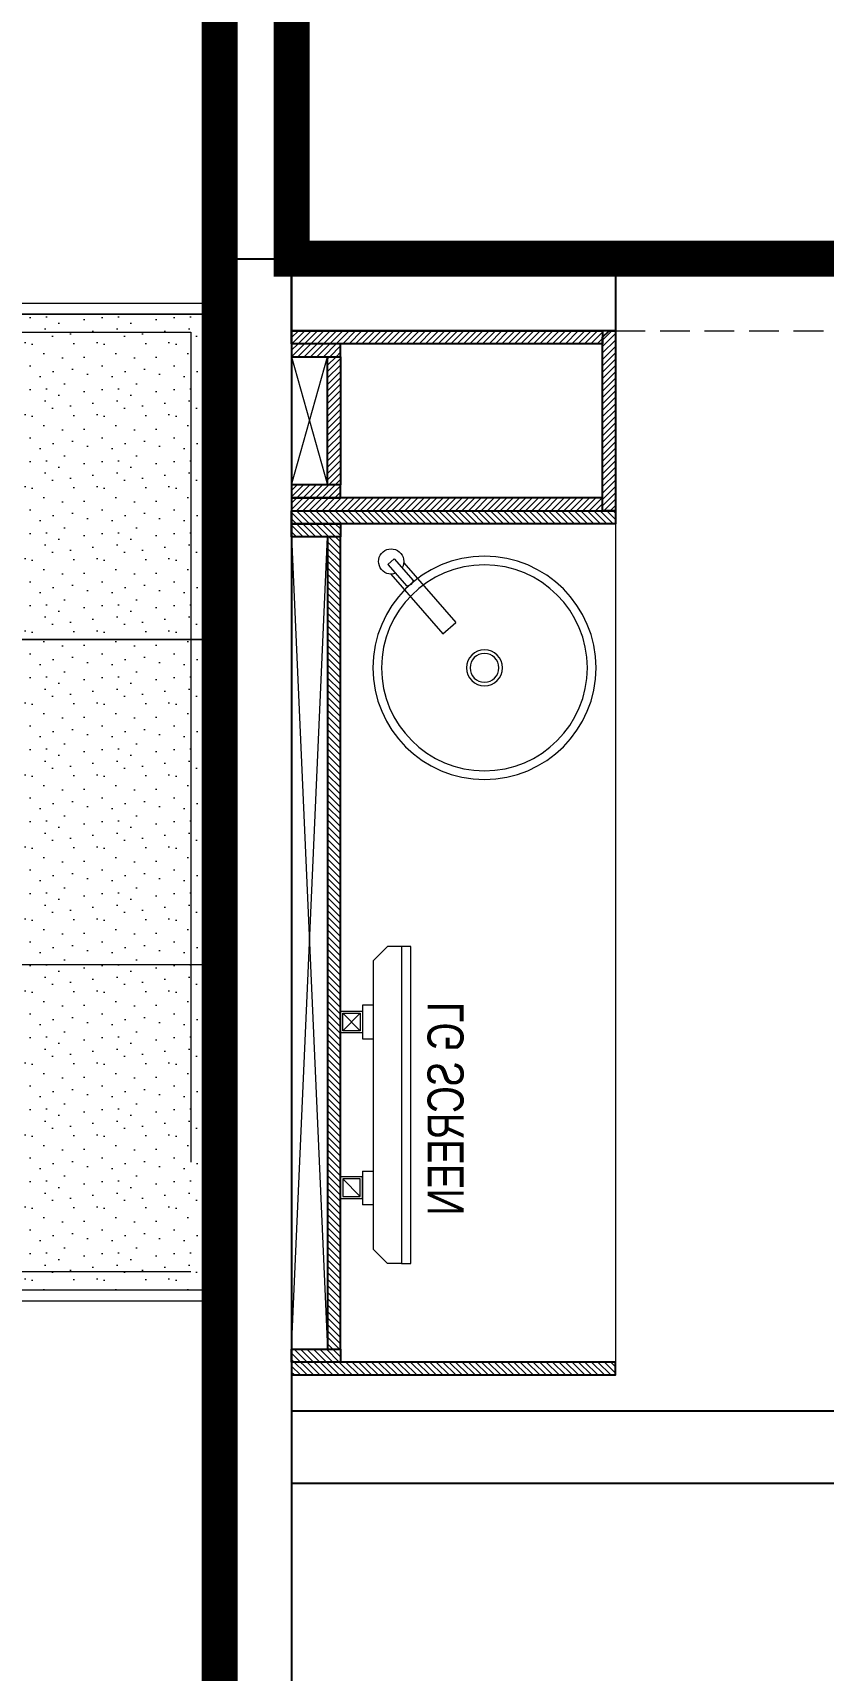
# Model space of a CAD drawing. Header units: feet. Extents: x 2862906 to 2880281, y -6061005 to -6054108.
# Drawn here: x 2874778 to 2875876, y -6059185 to -6056911 of the extents above; entities that cross this region are included whole.
import ezdxf

# ---------------------------------------------------------------- set-up
doc = ezdxf.new("R2010")
doc.units = ezdxf.units.FT
doc.header["$LTSCALE"] = 33
doc.header["$MEASUREMENT"] = 0
for name, pattern in [('a_p6_plan_L18$0$HIDDEN', [0.375, 0.25, -0.125]), ('ACAD_ISO03W100', [30, 12, -18]), ('HIDDEN2', [4.7624999999999975, 3.174999999999998, -1.587499999999999])]:
    doc.linetypes.add(name, pattern=pattern)
for name, color, linetype, lineweight in [('Floor-Unit', 1, 'Continuous', 13), ('LENS-CURTAIN', 5, 'a_p6_plan_L18$0$HIDDEN', 9), ('LENS-HATCH', 251, 'Continuous', 5), ('LENS-PARTITION', 21, 'Continuous', 25), ('LK-FF&E FLOOR', 1, 'Continuous', 9), ('LK-FF&E WALL', 1, 'Continuous', 9), ('LK-FLUTTED FINISH', 20, 'Continuous', 30), ('LK-IT', 3, 'Continuous', 18), ('LK-TILES FINISH', 251, 'Continuous', 5), ('LN-ELEVATION-1', 81, 'Continuous', 25), ('LN-ELEVATION-2', 103, 'Continuous', 20), ('LN-ELEVATION-3', 125, 'Continuous', 18), ('LN-ELEVATION-5', 167, 'Continuous', 5), ('LN-HATCH', 251, 'Continuous', 0), ('TV', 92, 'Continuous', 18)]:
    doc.layers.add(name, color=color, linetype=linetype, lineweight=lineweight)
doc.styles.get("Standard").update_dxf_attribs({"font": 'GILC____.TTF'})
pattern_1 = [(44.99999999999998, (35858.5, -100655.3575484328), (-4.419417382415918, 4.419417382415923), [])]

# ---------------------------------------------------------------- blocks, each defined once
blk = doc.blocks.new('3 seater Bench 1385')
at = {"layer": 'LENS-HATCH', "lineweight": 0}
h = blk.add_hatch(dxfattribs=at)
h.set_pattern_fill('STIP1', color=177, scale=100, angle=269.9999999999999, pattern_type=2)
h.set_pattern_definition([(270, (6617025.245374651, -170439.1063060568), (100, -1.516e-13), [0, -100]), (270, (6617009.245374652, -170451.1063060568), (100, -1.516e-13), [0, -100]), (270, (6616985.245374652, -170446.1063060568), (100, -1.516e-13), [0, -100]), (270, (6616962.245374652, -170481.1063060568), (100, -1.516e-13), [0, -100]), (270, (6616998.245374652, -170478.1063060568), (100, -1.516e-13), [0, -100]), (270, (6617022.245374652, -170505.1063060568), (100, -1.516e-13), [0, -100]), (270, (6617029.245374651, -170470.1063060568), (100, -1.516e-13), [0, -100]), (270, (6616988.245374651, -170512.1063060568), (100, -1.516e-13), [0, -100]), (270, (6616956.245374652, -170507.1063060568), (100, -1.516e-13), [0, -100]), (270, (6616941.245374651, -170433.1063060568), (100, -1.516e-13), [0, -100]), (270, (6616961.245374652, -170451.1063060568), (100, -1.516e-13), [0, -100]), (270, (6616942.245374652, -170465.1063060568), (100, -1.516e-13), [0, -100]), (270, (6617006.245374652, -170526.1063060568), (100, -1.516e-13), [0, -100]), (270, (6616981.245374652, -170494.1063060568), (100, -1.516e-13), [0, -100]), (270, (6617014.245374652, -170486.1063060568), (100, -1.516e-13), [0, -100]), (270, (6617005.245374651, -170503.1063060568), (100, -1.516e-13), [0, -100]), (270, (6616978.245374651, -170467.1063060568), (100, -1.516e-13), [0, -100]), (270, (6617032.245374652, -170495.1063060568), (100, -1.516e-13), [0, -100]), (270, (6616973.245374651, -170526.1063060568), (100, -1.516e-13), [0, -100]), (270, (6616943.245374651, -170523.1063060568), (100, -1.516e-13), [0, -100])])
h.paths.add_polyline_path([(677.5000000004657, 227.5), (225.8333333334885, 227.5), (225.8333333334885, -227.5), (677.5000000004657, -227.5)])
h.paths.add_polyline_path([(-225.8333333334885, 227.5), (225.8333333334885, 227.5), (225.8333333334885, -227.5), (-225.8333333334885, -227.5)])
h.paths.add_polyline_path([(-677.5000000004657, 227.5), (-225.8333333334885, 227.5), (-225.8333333334885, -227.5), (-677.5000000004657, -227.5)])
at = {"layer": 'LN-ELEVATION-2', "ltscale": 0.5}
for points in [[(-677.5000000004657, 227.5), (-225.8333333334885, 227.5), (-225.8333333334885, -227.5), (-677.5000000004657, -227.5)], [(-225.8333333334885, 227.5), (225.8333333334885, 227.5), (225.8333333334885, -227.5), (-225.8333333334885, -227.5)], [(677.5000000004657, 227.5), (225.8333333334885, 227.5), (225.8333333334885, -227.5), (677.5000000004657, -227.5)]]:
    blk.add_lwpolyline(points, close=True, dxfattribs=at)
at = {"layer": 'LN-ELEVATION-5', "ltscale": 0.5}
blk.add_lwpolyline([(682.4999999995343, 242.5), (-682.5000000004655, 242.5, 0.4142135623730951), (-692.5000000004655, 232.5), (-692.5000000004655, -232.5, 0.4142135623730951), (-682.5000000004655, -242.5), (682.4999999995343, -242.5, 0.4142135623730951), (692.4999999995343, -232.5), (692.4999999995343, 232.5, 0.4142135623730951)], format="xyb", close=True, dxfattribs=at)
blk.add_lwpolyline([(677.4999999995343, 227.5), (-677.5000000004657, 227.5), (-677.5000000004657, -227.5), (677.4999999995343, -227.5)], close=True, dxfattribs=at)
at = {"layer": 'LN-ELEVATION-5', "linetype": 'HIDDEN2', "ltscale": 11}
blk.add_lwpolyline([(-652.5000000004657, 202.5), (652.5000000004657, 202.5), (652.5000000004657, -202.5), (-652.5000000004657, -202.5)], close=True, dxfattribs=at)
blk = doc.blocks.new('rtf')
at = {"color": 0, "linetype": 'ByBlock', "lineweight": -2}
for p, q in [((16412.5253540573, -172798.8148984113), (16452.40026456733, -172798.8148984113)), ((16412.5253540573, -172810.8148984113), (16412.5253540573, -172798.8148984113)), ((16412.5253540573, -172810.8148984113), (16452.40026456733, -172810.8148984113)), ((16425.26329468148, -172793.1007600746), (16535.26329468148, -172793.1007600746)), ((16535.26329468148, -172793.1007600746), (16535.26329468148, -172817.1007600746)), ((16425.26329468148, -172817.1007600746), (16535.26329468148, -172817.1007600746))]:
    blk.add_line(p, q, dxfattribs=at)
for centre, radius, start, end in [((16412.5253540573, -172805.1007600746), 17.5, 21.05058810897431, 340.9421780194656), ((16444.53660690578, -172804.8148984114), 9.891264419597851, 322.656233941354, 37.34376605891414)]:
    blk.add_arc(centre, radius, start, end, dxfattribs=at)
blk = doc.blocks.new('dsg')
at = {"color": 0, "linetype": 'ByBlock', "lineweight": -2}
for radius in [155, 143, 25, 20]:
    blk.add_circle((11491.5035008227, -171102.5847399924), radius, dxfattribs=at)
blk.add_blockref('rtf', (-5117.472106590168, 1702.9323767405), dxfattribs=at)
blk = doc.blocks.new('CLINIC - CABINET SINK')
at = {"layer": 'LN-HATCH', "ltscale": 0.5}
h = blk.add_hatch(dxfattribs=at)
h.set_pattern_fill('ANSI31', color=256, scale=2)
h.set_pattern_definition([(45, (4052861.500382861, 1708016.355767586), (-4.490128060534575, 4.490128060534575), [])])
h.paths.add_polyline_path([(-563.359543572413, 156.9999999999999), (564.640456427587, 156.9999999999999), (564.640456427587, 174.9999999999999), (-563.359543572413, 174.9999999999999)])
h.paths.add_polyline_path([(582.6404564275867, 225), (600.6404564275867, 225), (600.6404564275867, -225), (582.6404564275867, -225)])
h.paths.add_polyline_path([(564.640456427587, 225), (582.6404564275867, 225), (582.6404564275867, 156.9999999999999), (564.640456427587, 156.9999999999999)])
h.paths.add_polyline_path([(-581.359543572413, 225), (-599.359543572413, 225), (-599.359543572413, -225), (-581.359543572413, -225)])
h.paths.add_polyline_path([(-581.359543572413, 225), (-563.359543572413, 225), (-563.359543572413, 156.9999999999999), (-581.359543572413, 156.9999999999999)])
at = {"layer": 'LN-ELEVATION-1', "ltscale": 0.5}
for points in [[(-581.359543572413, 225), (-599.359543572413, 225), (-599.359543572413, -225), (-581.359543572413, -225)], [(-581.359543572413, 225), (-563.359543572413, 225), (-563.359543572413, 156.9999999999999), (-581.359543572413, 156.9999999999999)], [(564.640456427587, 225), (582.6404564275867, 225), (582.6404564275867, 156.9999999999999), (564.640456427587, 156.9999999999999)], [(582.6404564275867, 225), (600.6404564275867, 225), (600.6404564275867, -225), (582.6404564275867, -225)], [(-563.359543572413, 156.9999999999999), (564.640456427587, 156.9999999999999), (564.640456427587, 174.9999999999999), (-563.359543572413, 174.9999999999999)]]:
    blk.add_lwpolyline(points, close=True, dxfattribs=at)
at = {"layer": 'LN-ELEVATION-2', "ltscale": 0.5}
blk.add_line((582.6404564275867, -225), (-581.359543572413, -225), dxfattribs=at)
at = {"layer": 'LN-HATCH', "ltscale": 0.5}
for p, q in [((564.640456427587, 225), (-563.359543572413, 174.9999999999999)), ((-563.359543572413, 225), (564.640456427587, 174.9999999999999))]:
    blk.add_line(p, q, dxfattribs=at)
at = {"layer": 'LN-ELEVATION-3', "xscale": -1, "rotation": 41.1558274151866}
blk.add_blockref('dsg', (-103569.3304926871, 136346.6509754679), dxfattribs=at)
blk = doc.blocks.new('CLINIC SCREEN')
at = {"layer": 'TV'}
for p, q in [((-103.1090284836336, 42.85441964946222), (-127.4114311772946, 18.55201695591665)), ((-127.4114311772946, 42.85441964946222), (-103.1090284836336, 18.55201695591665)), ((102.7052824410566, 42.85441964946222), (127.007685134602, 18.55201695591665))]:
    blk.add_line(p, q, dxfattribs=at)
at = {"layer": 'TV', "ltscale": 12}
for p, q in [((-220.0000000000082, -19.41163062257681), (-200.5883693773149, 0)), ((200.5883693773149, 0), (-200.5883693773149, 0)), ((-138.5315413423604, 0), (-138.5315413423604, 15.514207008644)), ((-138.5315413423604, 15.514207008644), (-91.98892031613741, 15.514207008644)), ((-91.98892031613741, 15.514207008644), (-91.98892031613741, 0)), ((91.98892031610741, 15.514207008644), (91.98892031610741, 0)), ((91.98892031610741, 15.514207008644), (138.5315413423595, 15.514207008644)), ((138.5315413423595, 0), (138.5315413423595, 15.514207008644)), ((219.9999999999918, -19.41163062257681), (200.5883693773149, 0)), ((-220.0000000000082, -38.82326124538668), (-220.0000000000082, -19.41163062257681)), ((219.9999999999918, -38.82326124538668), (219.9999999999918, -19.41163062257681))]:
    blk.add_line(p, q, dxfattribs=at)
at = {"layer": 'TV'}
for points in [[(-130.4492315140169, 15.51421661919448), (-100.0712281470269, 15.51421661919448), (-100.0712281470269, 45.89221998606814), (-130.4492315140169, 45.89221998606814)], [(130.0454854713243, 15.51421661919448), (99.66748210433435, 15.51421661919448), (99.66748210433435, 45.89221998606814), (130.0454854713243, 45.89221998606814)], [(-127.4114311772946, 18.55201695591665), (-103.1090284836336, 18.55201695591665), (-103.1090284836336, 42.85441964946222), (-127.4114311772946, 42.85441964946222)], [(127.007685134602, 18.55201695591665), (102.7052824410566, 18.55201695591665), (102.7052824410566, 42.85441964946222), (127.007685134602, 42.85441964946222)]]:
    blk.add_lwpolyline(points, close=True, dxfattribs=at)
at = {"layer": 'TV', "ltscale": 12}
blk.add_lwpolyline([(-220.0000000000082, -51.71278328332107), (-220.0000000000082, -38.82326124538668), (219.9999999999918, -38.82326124538668), (219.9999999999918, -51.71278328332107)], close=True, dxfattribs=at)
at = {"layer": 'Floor-Unit', "color": 0, "ltscale": 2, "insert": (5.199680584678389, -100.4085774972336), "char_height": 50, "attachment_point": 5}
blk.add_mtext_dynamic_manual_height_columns('LG SCREEN', width=466.4796511627907, gutter_width=12.5, heights=[0], dxfattribs=at)
blk = doc.blocks.new('CLINIC - MOP CLOSET')
at = {"layer": 'LN-HATCH', "ltscale": 0.5}
h = blk.add_hatch(dxfattribs=at)
h.set_pattern_fill('ANSI31', color=256, scale=50, angle=360)
h.set_pattern_definition(pattern_1)
h.paths.add_polyline_path([(-106.3595435724128, 216), (-124.3595435724128, 216), (-124.3595435724128, -216), (-106.3595435724128, -216)])
h = blk.add_hatch(dxfattribs=at)
h.set_pattern_fill('ANSI31', color=256, scale=50, angle=360)
h.set_pattern_definition(pattern_1)
h.paths.add_polyline_path([(-106.3595435724128, 216), (-88.35954357241282, 216), (-88.35954357241282, 148), (-106.3595435724128, 148)])
h = blk.add_hatch(dxfattribs=at)
h.set_pattern_fill('ANSI31', color=256, scale=50, angle=360)
h.set_pattern_definition(pattern_1)
h.paths.add_polyline_path([(89.64045642758717, 216), (107.6404564275872, 216), (107.6404564275872, 148), (89.64045642758717, 148)])
h = blk.add_hatch(dxfattribs=at)
h.set_pattern_fill('ANSI31', color=256, scale=50, angle=360)
h.set_pattern_definition(pattern_1)
h.paths.add_polyline_path([(107.6404564275872, 216), (125.6404564275872, 216), (125.6404564275872, -216), (107.6404564275872, -216)])
h = blk.add_hatch(dxfattribs=at)
h.set_pattern_fill('ANSI31', color=256, scale=50, angle=360)
h.set_pattern_definition(pattern_1)
h.paths.add_polyline_path([(-88.35954357241282, 148), (89.64045642758717, 148), (89.64045642758717, 166), (-88.35954357241282, 166)])
h = blk.add_hatch(dxfattribs=at)
h.set_pattern_fill('ANSI31', color=256, scale=50, angle=360)
h.set_pattern_definition([(44.99999999999998, (35894.5, -101037.3575484328), (-4.419417382415918, 4.419417382415923), [])])
h.paths.add_polyline_path([(-115.3595435724055, -216), (-124.3595435724128, -225), (-124.3595435724128, -234), (125.6404564275872, -234), (125.6404564275872, -216)])
at = {"layer": 'LN-ELEVATION-1', "ltscale": 0.5}
for points in [[(-106.3595435724128, 216), (-124.3595435724128, 216), (-124.3595435724128, -216), (-106.3595435724128, -216)], [(-106.3595435724128, 216), (-88.35954357241282, 216), (-88.35954357241282, 148), (-106.3595435724128, 148)], [(89.64045642758717, 216), (107.6404564275872, 216), (107.6404564275872, 148), (89.64045642758717, 148)], [(107.6404564275872, 216), (125.6404564275872, 216), (125.6404564275872, -216), (107.6404564275872, -216)], [(-88.35954357241282, 148), (89.64045642758717, 148), (89.64045642758717, 166), (-88.35954357241282, 166)], [(-124.3595435724128, -225), (-124.3595435724128, -234), (125.6404564275872, -234), (125.6404564275872, -216), (-115.3595435724128, -216)]]:
    blk.add_lwpolyline(points, close=True, dxfattribs=at)
at = {"layer": 'LN-HATCH', "ltscale": 0.5}
for p, q in [((89.64045642758717, 216), (-88.35954357241282, 166)), ((-88.35954357241282, 216), (89.64045642758717, 166))]:
    blk.add_line(p, q, dxfattribs=at)

msp = doc.modelspace()

# ---------------------------------------------------------------- linework, layer by layer
at = {"layer": 'LENS-CURTAIN', "ltscale": 5}
for points in [[(2875137.223140225, -6057224.751165703), (2875037.223140225, -6057224.751165703), (2875037.223140225, -6056424.751165702), (2875137.223140225, -6056424.751165702)], [(2876337.223140225, -6057224.751165703), (2875587.223140225, -6057224.751165703), (2875587.223140225, -6057324.751165703), (2876337.223140225, -6057324.751165703)]]:
    msp.add_lwpolyline(points, close=True, dxfattribs=at)
at = {"layer": 'LENS-PARTITION'}
for points in [[(2875037.223140225, -6057224.751165703), (2875137.223140225, -6057224.751165703), (2875137.223140225, -6060659.751165701), (2875037.223140225, -6060659.751165701)], [(2875037.223140225, -6057224.751165703), (2875137.223140225, -6057224.751165703), (2875137.223140225, -6060659.751165701), (2875037.223140225, -6060659.751165701)], [(2875587.223140225, -6057324.751165703), (2875137.223140225, -6057324.751165703), (2875137.223140225, -6057224.751165703), (2875587.223140225, -6057224.751165703)], [(2877537.223140225, -6058824.751165702), (2875137.223140225, -6058824.751165702), (2875137.223140225, -6058924.751165703), (2877537.223140225, -6058924.751165703)]]:
    msp.add_lwpolyline(points, close=True, dxfattribs=at)
at = {"layer": 'LK-FLUTTED FINISH', "linetype": 'ACAD_ISO03W100', "ltscale": 0.05, "const_width": 50}
msp.add_lwpolyline([(2875037.223140225, -6059209.751165702), (2875037.223140224, -6055024.751165716)], dxfattribs=at)
at = {"layer": 'LK-TILES FINISH', "color": 212, "linetype": 'ACAD_ISO03W100', "ltscale": 0.05, "const_width": 50}
msp.add_lwpolyline([(2878387.223140226, -6056424.751165702), (2878387.223140226, -6056724.751165703), (2878437.223140226, -6056724.751165703), (2878437.223140226, -6059059.751165693), (2877637.223140226, -6059059.751165693), (2877637.223140225, -6057224.751165703), (2875137.223140225, -6057224.751165703), (2875137.223140225, -6056424.751165702), (2877637.223140225, -6056424.751165702)], dxfattribs=at)

# ---------------------------------------------------------------- block references
at = {"layer": 'LK-FF&E FLOOR', "rotation": 270}
msp.add_blockref('3 seater Bench 1385', (2874794.723140225, -6057979.129474325), dxfattribs=at)
at = {"layer": 'LK-FF&E WALL', "xscale": -1, "rotation": 90}
msp.add_blockref('CLINIC - MOP CLOSET', (2875353.223140225, -6057449.110709275), dxfattribs=at)
at = {"layer": 'LK-FF&E WALL', "rotation": 90.00000000000003}
msp.add_blockref('CLINIC - CABINET SINK', (2875362.223140225, -6058175.39162213), dxfattribs=at)
at = {"layer": 'LK-IT', "xscale": -1, "rotation": 90}
msp.add_blockref('CLINIC SCREEN', (2875251.115360201, -6058399.751165703), dxfattribs=at)

doc.saveas('drawing.dxf')
